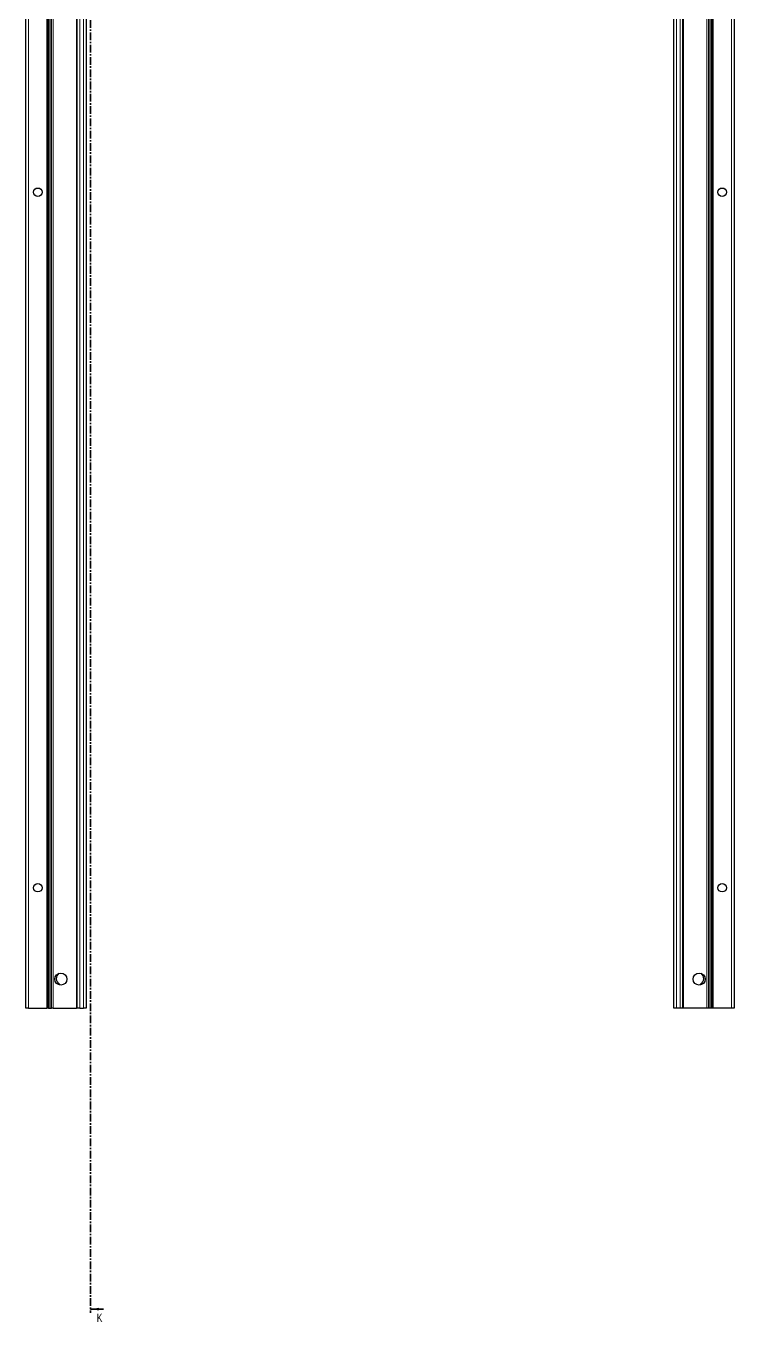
# Model space of a CAD drawing. Header units: millimetres. Extents: x -250 to 5625, y -1847 to 1453.
# Drawn here: x 2126 to 2712, y -1266 to -194 of the extents above; entities that cross this region are included whole.
import ezdxf

# ---------------------------------------------------------------- set-up
doc = ezdxf.new("R2010")
doc.units = ezdxf.units.MM
doc.linetypes.add('CENTER', pattern=[10.16, 6.35, -1.27, 1.27, -1.27])
doc.styles.add('SLDTEXTSTYLE0', font='TXT', dxfattribs={"width": 0.75})

msp = doc.modelspace()

# ---------------------------------------------------------------- linework, layer by layer
at = {"color": 7, "linetype": 'CENTER', "lineweight": 35}
msp.add_line((2179.83, 1344.64), (2179.83, -1258.12), dxfattribs=at)
at = {"color": 7, "linetype": 'Continuous', "lineweight": 25}
for p, q in [((2126.39, -1006.24), (2126.39, 892.76)), ((2146.19, 892.76), (2146.19, -1006.24)), ((2146.22, 892.76), (2146.22, -1006.24)), ((2168.89, -1006.24), (2168.89, 892.76)), ((2176.09, 892.76), (2176.09, -1006.24)), ((2662.09, -1006.24), (2662.09, 892.76)), ((2669.29, 892.76), (2669.29, -1006.24)), ((2691.97, -1006.24), (2691.97, 892.76)), ((2692, -1006.24), (2692, 892.76)), ((2711.79, 892.76), (2711.79, -1006.24)), ((2144.39, -230.99), (2144.39, -182.49)), ((2693.79, -182.49), (2693.79, -230.99)), ((2144.46, -231.1), (2144.39, -230.99)), ((2144.39, -230.99), (2144.39, -232.49)), ((2144.39, -232.49), (2144.46, -232.39)), ((2144.39, -280.99), (2144.39, -232.49)), ((2144.46, -232.39), (2144.46, -231.1)), ((2693.79, -230.99), (2693.73, -231.1)), ((2693.73, -231.1), (2693.73, -232.39)), ((2693.73, -232.39), (2693.79, -232.49)), ((2693.79, -232.49), (2693.79, -230.99)), ((2693.79, -232.49), (2693.79, -280.99)), ((2144.46, -281.1), (2144.39, -280.99)), ((2144.39, -280.99), (2144.39, -282.49)), ((2144.39, -282.49), (2144.46, -282.39)), ((2144.39, -330.99), (2144.39, -282.49)), ((2144.46, -282.39), (2144.46, -281.1)), ((2693.79, -280.99), (2693.73, -281.1)), ((2693.73, -281.1), (2693.73, -282.39)), ((2693.73, -282.39), (2693.79, -282.49)), ((2693.79, -282.49), (2693.79, -280.99)), ((2693.79, -282.49), (2693.79, -330.99)), ((2144.46, -331.1), (2144.39, -330.99)), ((2144.39, -330.99), (2144.39, -332.49)), ((2144.46, -332.39), (2144.46, -331.1)), ((2693.79, -330.99), (2693.73, -331.1)), ((2693.73, -331.1), (2693.73, -332.39)), ((2693.79, -332.49), (2693.79, -330.99)), ((2144.39, -332.49), (2144.46, -332.39)), ((2144.39, -380.99), (2144.39, -332.49)), ((2693.73, -332.39), (2693.79, -332.49)), ((2693.79, -332.49), (2693.79, -380.99)), ((2144.46, -381.1), (2144.39, -380.99)), ((2144.39, -380.99), (2144.39, -382.49)), ((2144.39, -382.49), (2144.46, -382.39)), ((2144.39, -430.99), (2144.39, -382.49)), ((2144.46, -382.39), (2144.46, -381.1)), ((2693.79, -380.99), (2693.73, -381.1)), ((2693.73, -381.1), (2693.73, -382.39)), ((2693.73, -382.39), (2693.79, -382.49)), ((2693.79, -382.49), (2693.79, -380.99)), ((2693.79, -382.49), (2693.79, -430.99)), ((2144.46, -431.1), (2144.39, -430.99)), ((2144.39, -430.99), (2144.39, -432.49)), ((2144.39, -432.49), (2144.46, -432.39)), ((2144.39, -480.99), (2144.39, -432.49)), ((2144.46, -432.39), (2144.46, -431.1)), ((2693.79, -430.99), (2693.73, -431.1)), ((2693.73, -431.1), (2693.73, -432.39)), ((2693.73, -432.39), (2693.79, -432.49)), ((2693.79, -432.49), (2693.79, -430.99)), ((2693.79, -432.49), (2693.79, -480.99)), ((2144.46, -481.1), (2144.39, -480.99)), ((2144.39, -480.99), (2144.39, -482.49)), ((2144.46, -482.39), (2144.46, -481.1)), ((2693.79, -480.99), (2693.73, -481.1)), ((2693.73, -481.1), (2693.73, -482.39)), ((2693.79, -482.49), (2693.79, -480.99)), ((2144.39, -482.49), (2144.46, -482.39)), ((2144.39, -530.99), (2144.39, -482.49)), ((2693.73, -482.39), (2693.79, -482.49)), ((2693.79, -482.49), (2693.79, -530.99)), ((2144.46, -531.1), (2144.39, -530.99)), ((2144.39, -530.99), (2144.39, -532.49)), ((2144.39, -532.49), (2144.46, -532.39)), ((2144.39, -580.99), (2144.39, -532.49)), ((2144.46, -532.39), (2144.46, -531.1)), ((2693.79, -530.99), (2693.73, -531.1)), ((2693.73, -531.1), (2693.73, -532.39)), ((2693.73, -532.39), (2693.79, -532.49)), ((2693.79, -532.49), (2693.79, -530.99)), ((2693.79, -532.49), (2693.79, -580.99)), ((2144.46, -581.1), (2144.39, -580.99)), ((2144.39, -580.99), (2144.39, -582.49)), ((2144.39, -582.49), (2144.46, -582.39)), ((2144.39, -630.99), (2144.39, -582.49)), ((2144.46, -582.39), (2144.46, -581.1)), ((2693.79, -580.99), (2693.73, -581.1)), ((2693.73, -581.1), (2693.73, -582.39)), ((2693.73, -582.39), (2693.79, -582.49)), ((2693.79, -582.49), (2693.79, -580.99)), ((2693.79, -582.49), (2693.79, -630.99)), ((2144.46, -631.1), (2144.39, -630.99)), ((2144.39, -630.99), (2144.39, -632.49)), ((2144.46, -632.39), (2144.46, -631.1)), ((2693.79, -630.99), (2693.73, -631.1)), ((2693.73, -631.1), (2693.73, -632.39)), ((2693.79, -632.49), (2693.79, -630.99)), ((2144.39, -632.49), (2144.46, -632.39)), ((2144.39, -680.99), (2144.39, -632.49)), ((2693.73, -632.39), (2693.79, -632.49)), ((2693.79, -632.49), (2693.79, -680.99)), ((2144.46, -681.1), (2144.39, -680.99)), ((2144.39, -680.99), (2144.39, -682.49)), ((2144.39, -682.49), (2144.46, -682.39)), ((2144.39, -730.99), (2144.39, -682.49)), ((2144.46, -682.39), (2144.46, -681.1)), ((2693.79, -680.99), (2693.73, -681.1)), ((2693.73, -681.1), (2693.73, -682.39)), ((2693.73, -682.39), (2693.79, -682.49)), ((2693.79, -682.49), (2693.79, -680.99)), ((2693.79, -682.49), (2693.79, -730.99)), ((2144.46, -731.1), (2144.39, -730.99)), ((2144.39, -730.99), (2144.39, -732.49)), ((2144.39, -732.49), (2144.46, -732.39)), ((2144.39, -780.99), (2144.39, -732.49)), ((2144.46, -732.39), (2144.46, -731.1)), ((2693.79, -730.99), (2693.73, -731.1)), ((2693.73, -731.1), (2693.73, -732.39)), ((2693.73, -732.39), (2693.79, -732.49)), ((2693.79, -732.49), (2693.79, -730.99)), ((2693.79, -732.49), (2693.79, -780.99)), ((2144.46, -781.1), (2144.39, -780.99)), ((2144.39, -780.99), (2144.39, -782.49)), ((2144.46, -782.39), (2144.46, -781.1)), ((2693.79, -780.99), (2693.73, -781.1)), ((2693.73, -781.1), (2693.73, -782.39)), ((2693.79, -782.49), (2693.79, -780.99)), ((2144.39, -782.49), (2144.46, -782.39)), ((2144.39, -830.99), (2144.39, -782.49)), ((2693.73, -782.39), (2693.79, -782.49)), ((2693.79, -782.49), (2693.79, -830.99)), ((2144.46, -831.1), (2144.39, -830.99)), ((2144.39, -830.99), (2144.39, -832.49)), ((2144.39, -832.49), (2144.46, -832.39)), ((2144.39, -880.99), (2144.39, -832.49)), ((2144.46, -832.39), (2144.46, -831.1)), ((2693.79, -830.99), (2693.73, -831.1)), ((2693.73, -831.1), (2693.73, -832.39)), ((2693.73, -832.39), (2693.79, -832.49)), ((2693.79, -832.49), (2693.79, -830.99)), ((2693.79, -832.49), (2693.79, -880.99)), ((2144.46, -881.1), (2144.39, -880.99)), ((2144.39, -880.99), (2144.39, -882.49)), ((2144.39, -882.49), (2144.46, -882.39)), ((2144.39, -930.99), (2144.39, -882.49)), ((2144.46, -882.39), (2144.46, -881.1)), ((2693.79, -880.99), (2693.73, -881.1)), ((2693.73, -881.1), (2693.73, -882.39)), ((2693.73, -882.39), (2693.79, -882.49)), ((2693.79, -882.49), (2693.79, -880.99)), ((2693.79, -882.49), (2693.79, -930.99)), ((2144.46, -931.1), (2144.39, -930.99)), ((2144.39, -930.99), (2144.39, -932.49)), ((2144.46, -932.39), (2144.46, -931.1)), ((2693.79, -930.99), (2693.73, -931.1)), ((2693.73, -931.1), (2693.73, -932.39)), ((2693.79, -932.49), (2693.79, -930.99)), ((2144.39, -932.49), (2144.46, -932.39)), ((2144.39, -980.99), (2144.39, -932.49)), ((2693.73, -932.39), (2693.79, -932.49)), ((2693.79, -932.49), (2693.79, -980.99)), ((2144.46, -981.1), (2144.39, -980.99)), ((2144.39, -980.99), (2144.39, -982.49)), ((2144.39, -982.49), (2144.46, -982.39)), ((2144.39, -1006.24), (2144.39, -982.49)), ((2144.46, -982.39), (2144.46, -981.1)), ((2693.79, -980.99), (2693.73, -981.1)), ((2693.73, -981.1), (2693.73, -982.39)), ((2693.73, -982.39), (2693.79, -982.49)), ((2693.79, -982.49), (2693.79, -980.99)), ((2693.79, -982.49), (2693.79, -1006.24)), ((2154.44, -987.18), (2154.44, -986.77)), ((2683.74, -986.77), (2683.74, -987.18)), ((2128.39, -1006.24), (2126.39, -1006.24)), ((2128.39, -1006.24), (2143.74, -1006.24)), ((2144.39, -1006.24), (2143.74, -1006.24)), ((2144.98, -1006.24), (2144.39, -1006.24)), ((2144.98, -1006.24), (2146.19, -1006.24)), ((2146.19, -1006.24), (2146.22, -1006.24)), ((2146.22, -1006.24), (2147.43, -1006.24)), ((2148.84, -1006.24), (2147.43, -1006.24)), ((2148.84, -1006.24), (2168.24, -1006.24)), ((2168.89, -1006.24), (2168.24, -1006.24)), ((2170.89, -1006.24), (2168.89, -1006.24)), ((2170.89, -1006.24), (2174.09, -1006.24)), ((2176.09, -1006.24), (2174.09, -1006.24)), ((2664.09, -1006.24), (2662.09, -1006.24)), ((2667.29, -1006.24), (2664.09, -1006.24)), ((2669.29, -1006.24), (2667.29, -1006.24)), ((2669.94, -1006.24), (2669.29, -1006.24)), ((2689.35, -1006.24), (2669.94, -1006.24)), ((2690.76, -1006.24), (2689.35, -1006.24)), ((2691.97, -1006.24), (2690.76, -1006.24)), ((2692, -1006.24), (2691.97, -1006.24)), ((2693.21, -1006.24), (2692, -1006.24)), ((2693.79, -1006.24), (2693.21, -1006.24)), ((2694.44, -1006.24), (2693.79, -1006.24)), ((2709.79, -1006.24), (2694.44, -1006.24)), ((2711.79, -1006.24), (2709.79, -1006.24))]:
    msp.add_line(p, q, dxfattribs=at)
at = {"color": 8, "linetype": 'Continuous', "lineweight": 18}
for p, q in [((2128.39, 892.76), (2128.39, -1006.24)), ((2143.74, -1006.24), (2143.74, 892.76)), ((2144.98, 892.76), (2144.98, -1006.24)), ((2147.43, -1006.24), (2147.43, 892.76)), ((2148.84, 892.76), (2148.84, -1006.24)), ((2168.24, -1006.24), (2168.24, 892.76)), ((2170.89, 892.76), (2170.89, -1006.24)), ((2174.09, -1006.24), (2174.09, 892.76)), ((2664.09, 892.76), (2664.09, -1006.24)), ((2667.29, -1006.24), (2667.29, 892.76)), ((2669.94, 892.76), (2669.94, -1006.24)), ((2689.35, -1006.24), (2689.35, 892.76)), ((2690.76, 892.76), (2690.76, -1006.24)), ((2693.21, -1006.24), (2693.21, 892.76)), ((2694.44, 892.76), (2694.44, -1006.24)), ((2709.79, -1006.24), (2709.79, 892.76))]:
    msp.add_line(p, q, dxfattribs=at)
at = {"color": 7, "linetype": 'Continuous', "lineweight": 35}
msp.add_line((2190.47, -1255.12), (2179.83, -1255.12), dxfattribs=at)
at = {"color": 7, "linetype": 'Continuous', "lineweight": 25}
for centre, radius in [((2136.24, -331.74), 3.5), ((2701.94, -331.74), 3.5), ((2136.24, -906.74), 3.5), ((2701.94, -906.74), 3.5), ((2155.24, -982.24), 5), ((2682.94, -982.24), 5)]:
    msp.add_circle(centre, radius, dxfattribs=at)
for centre, radius, start, end in [((2156.74, -981.74), 5.25, 126.18914, 240.85926), ((2681.44, -981.74), 5.25, 299.14074, 53.81089), ((2153.94, -986.77), 0.5, 0, 60.85926), ((2684.24, -986.77), 0.5, 119.14074, 180)]:
    msp.add_arc(centre, radius, start, end, dxfattribs=at)
at = {"color": 7, "linetype": 'Continuous', "lineweight": 35}
msp.add_solid([(2179.83, -1255.12), (2186.83, -1256.24), (2186.83, -1254)], dxfattribs=at)

# ---------------------------------------------------------------- texts
at = {"color": 7, "linetype": 'Continuous', "insert": (2184.95, -1258.82), "char_height": 7, "attachment_point": 1, "style": 'SLDTEXTSTYLE0'}
msp.add_mtext('K', dxfattribs=at)

doc.saveas('drawing.dxf')
